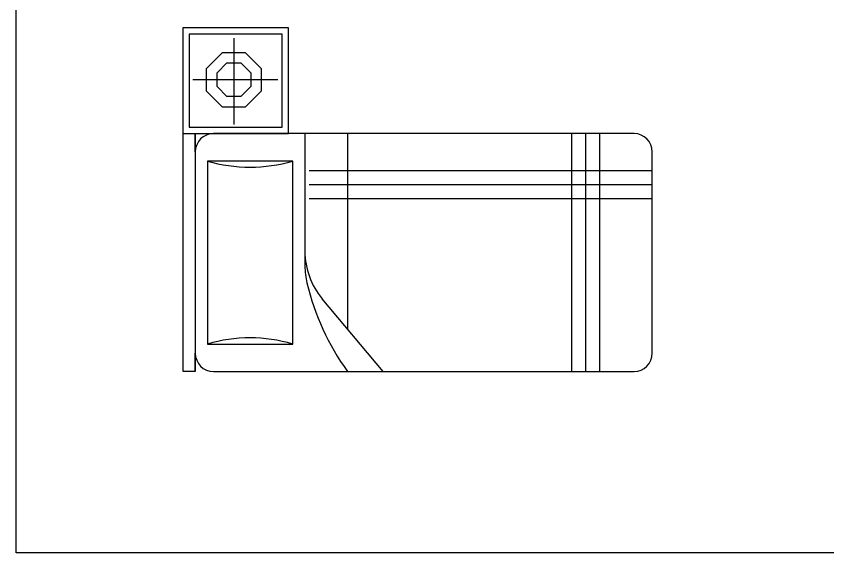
# Model space of a CAD drawing. Extents: x -42728 to 99010, y -18674 to 47645.
# Drawn here: x -1333 to 2125, y 21426 to 23711 of the extents above; entities that cross this region are included whole.
import ezdxf

# ---------------------------------------------------------------- set-up
doc = ezdxf.new("R2010")
doc.units = 0
doc.header["$LTSCALE"] = 100
doc.header["$MEASUREMENT"] = 0
doc.layers.get('0').update_dxf_attribs({"linetype": 'CONTINUOUS'})
doc.layers.add('LAYER1', color=9, linetype='CONTINUOUS')
doc.layers.add('家具', color=223, linetype='CONTINUOUS')

# ---------------------------------------------------------------- blocks, each defined once
blk = doc.blocks.new('A$C387E179A')
at = {"layer": 'LAYER1', "color": 8, "linetype": 'ByBlock'}
for p, q in [((1242.4, 1595.9), (1242.4, 1957.7)), ((896, 1895.9), (116.9, 1895.9)), ((116.9, 1895.9), (116.9, 1532.3)), ((896, 1532.3), (896, 1895.9)), ((1126, 1831.1), (1194.1, 1899.3)), ((1194.1, 1899.3), (1290.6, 1899.3)), ((1290.6, 1899.3), (1358.8, 1831.1)), ((1171, 1812.5), (1212.8, 1854.3)), ((1212.8, 1854.3), (1271.9, 1854.3)), ((1271.9, 1854.3), (1313.8, 1812.5)), ((1126, 1734.7), (1126, 1831.1)), ((1171, 1753.3), (1171, 1812.5)), ((1313.8, 1812.5), (1313.8, 1753.3)), ((1358.8, 1831.1), (1358.8, 1734.7)), ((1418.6, 1782.9), (1051.7, 1782.9)), ((1194.1, 1666.5), (1126, 1734.7)), ((1212.8, 1711.5), (1171, 1753.3)), ((1313.8, 1753.3), (1271.9, 1711.5)), ((1358.8, 1734.7), (1290.6, 1666.5)), ((1271.9, 1711.5), (1212.8, 1711.5)), ((1290.6, 1666.5), (1194.1, 1666.5)), ((116.9, 1532.3), (896, 1532.3)), ((1012.9, 1480.4), (448.9, 1480.4)), ((0.4, 1146.3), (309.9, 1407.1)), ((1012.9, 1298.6), (181.8, 1298.6))]:
    blk.add_line(p, q, dxfattribs=at)
at = {"layer": 'LAYER1', "color": 8, "linetype": 'Continuous'}
for p, q in [((735.9, 1462), (735.9, 0.3)), ((795.9, 1462), (795.9, 0.3)), ((855.9, 1462), (855.9, 0.3)), ((0, 343.2), (1012.9, 343.2)), ((0, 283.2), (1012.9, 283.2)), ((0, 223.2), (1012.9, 223.2))]:
    blk.add_line(p, q, dxfattribs=at)
at = {"layer": 'LAYER1', "color": 8, "linetype": 'ByBlock'}
for centre, radius, start, end in [((-506.4, 1714.1), 649.3, 343.7398, 16.2602), ((1519.3, 1714.1), 649.3, 163.7398, 196.2602), ((621.5, 443.8), 1056.9, 103.3928, 126.0202), ((510.7, 1168.7), 311.7, 90, 130.1059), ((448.9, 1168.7), 311.7, 90, 103.3928)]:
    blk.add_arc(centre, radius, start, end, dxfattribs=at)
at = {"layer": '家具', "color": 3}
for p, q in [((0, 1999.8), (1012.9, 1999.8)), ((0, 1947.9), (0, 1999.8)), ((1012.9, 2000.5), (1012.9, 1550.5)), ((1462.9, 2000.5), (1012.9, 2000.5)), ((1012.9, 1999.8), (1012.9, 1947.9)), ((1039.9, 1973.5), (1039.9, 1577.5)), ((1435.9, 1973.5), (1039.9, 1973.5)), ((1435.9, 1577.5), (1435.9, 1973.5)), ((1462.9, 1550.5), (1462.9, 2000.5)), ((1012.9, 1947.9), (0, 1947.9)), ((0, 1947.9), (77.9, 1947.9)), ((77.9, 1947.9), (0, 1947.9)), ((1012.9, 1947.9), (77.9, 1947.9)), ((935, 1947.9), (1012.9, 1947.9)), ((0, 1869.9), (0, 77.9)), ((1012.9, 77.9), (1012.9, 1869.9)), ((1039.9, 1577.5), (1435.9, 1577.5)), ((1012.9, 1550.5), (1462.9, 1550.5)), ((77.9, 0), (935, 0))]:
    blk.add_line(p, q, dxfattribs=at)
for centre, start, end in [((77.9, 1869.9), 90, 180), ((935, 1869.9), 0, 90), ((77.9, 77.9), 180, 270), ((935, 77.9), 270, 360)]:
    blk.add_arc(centre, 77.9, start, end, dxfattribs=at)

msp = doc.modelspace()

# ---------------------------------------------------------------- linework, layer by layer
for p, q in [((-1333.00742, 21426.20992), (-1333.00742, 45898.4678)), ((31321.88545, 21426.20992), (-1333.00742, 21426.20992))]:
    msp.add_line(p, q)

# ---------------------------------------------------------------- block references
at = {"rotation": 90}
msp.add_blockref('A$C387E179A', (1377.64584, 22198.20209), dxfattribs=at)

doc.saveas('drawing.dxf')
